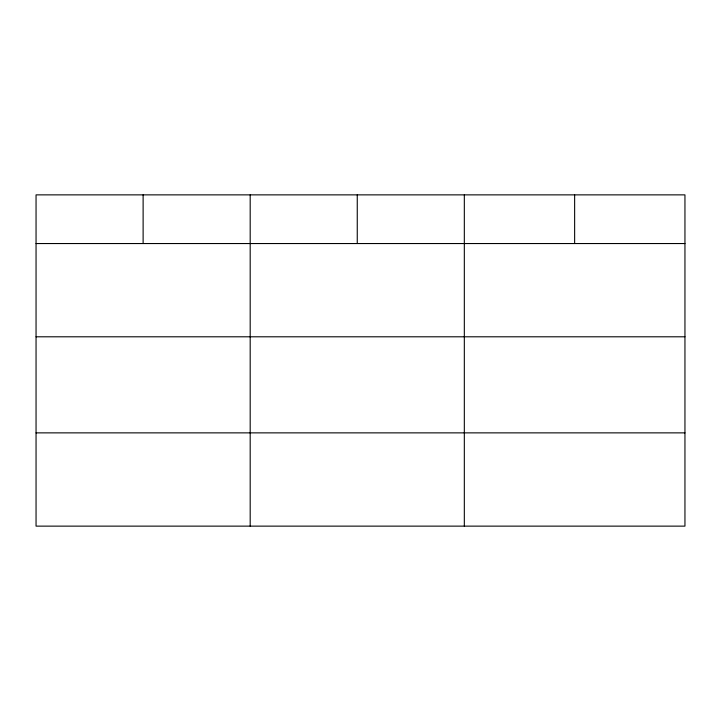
<?xml version="1.0" encoding="UTF-8"?>
<svg xmlns="http://www.w3.org/2000/svg" width="721" height="721" viewBox="0 0 721 721"><rect width="100%" height="100%" fill="white"/><g stroke="black" fill="none" stroke-linecap="round" stroke-linejoin="round"><path stroke-width="1.08" d="M684.95 336.797L684.95 194.868L36.05 194.868L36.05 526.132L684.95 526.132L684.95 336.797L36.05 336.797M36.05 243.545L684.95 243.545M36.05 432.87L684.95 432.87M574.637 194.868L574.637 243.545M464.324 194.868L464.324 526.132M357.255 194.868L357.255 243.545M250.187 194.868L250.187 526.132M143.119 194.868L143.119 243.545"/></g></svg>
